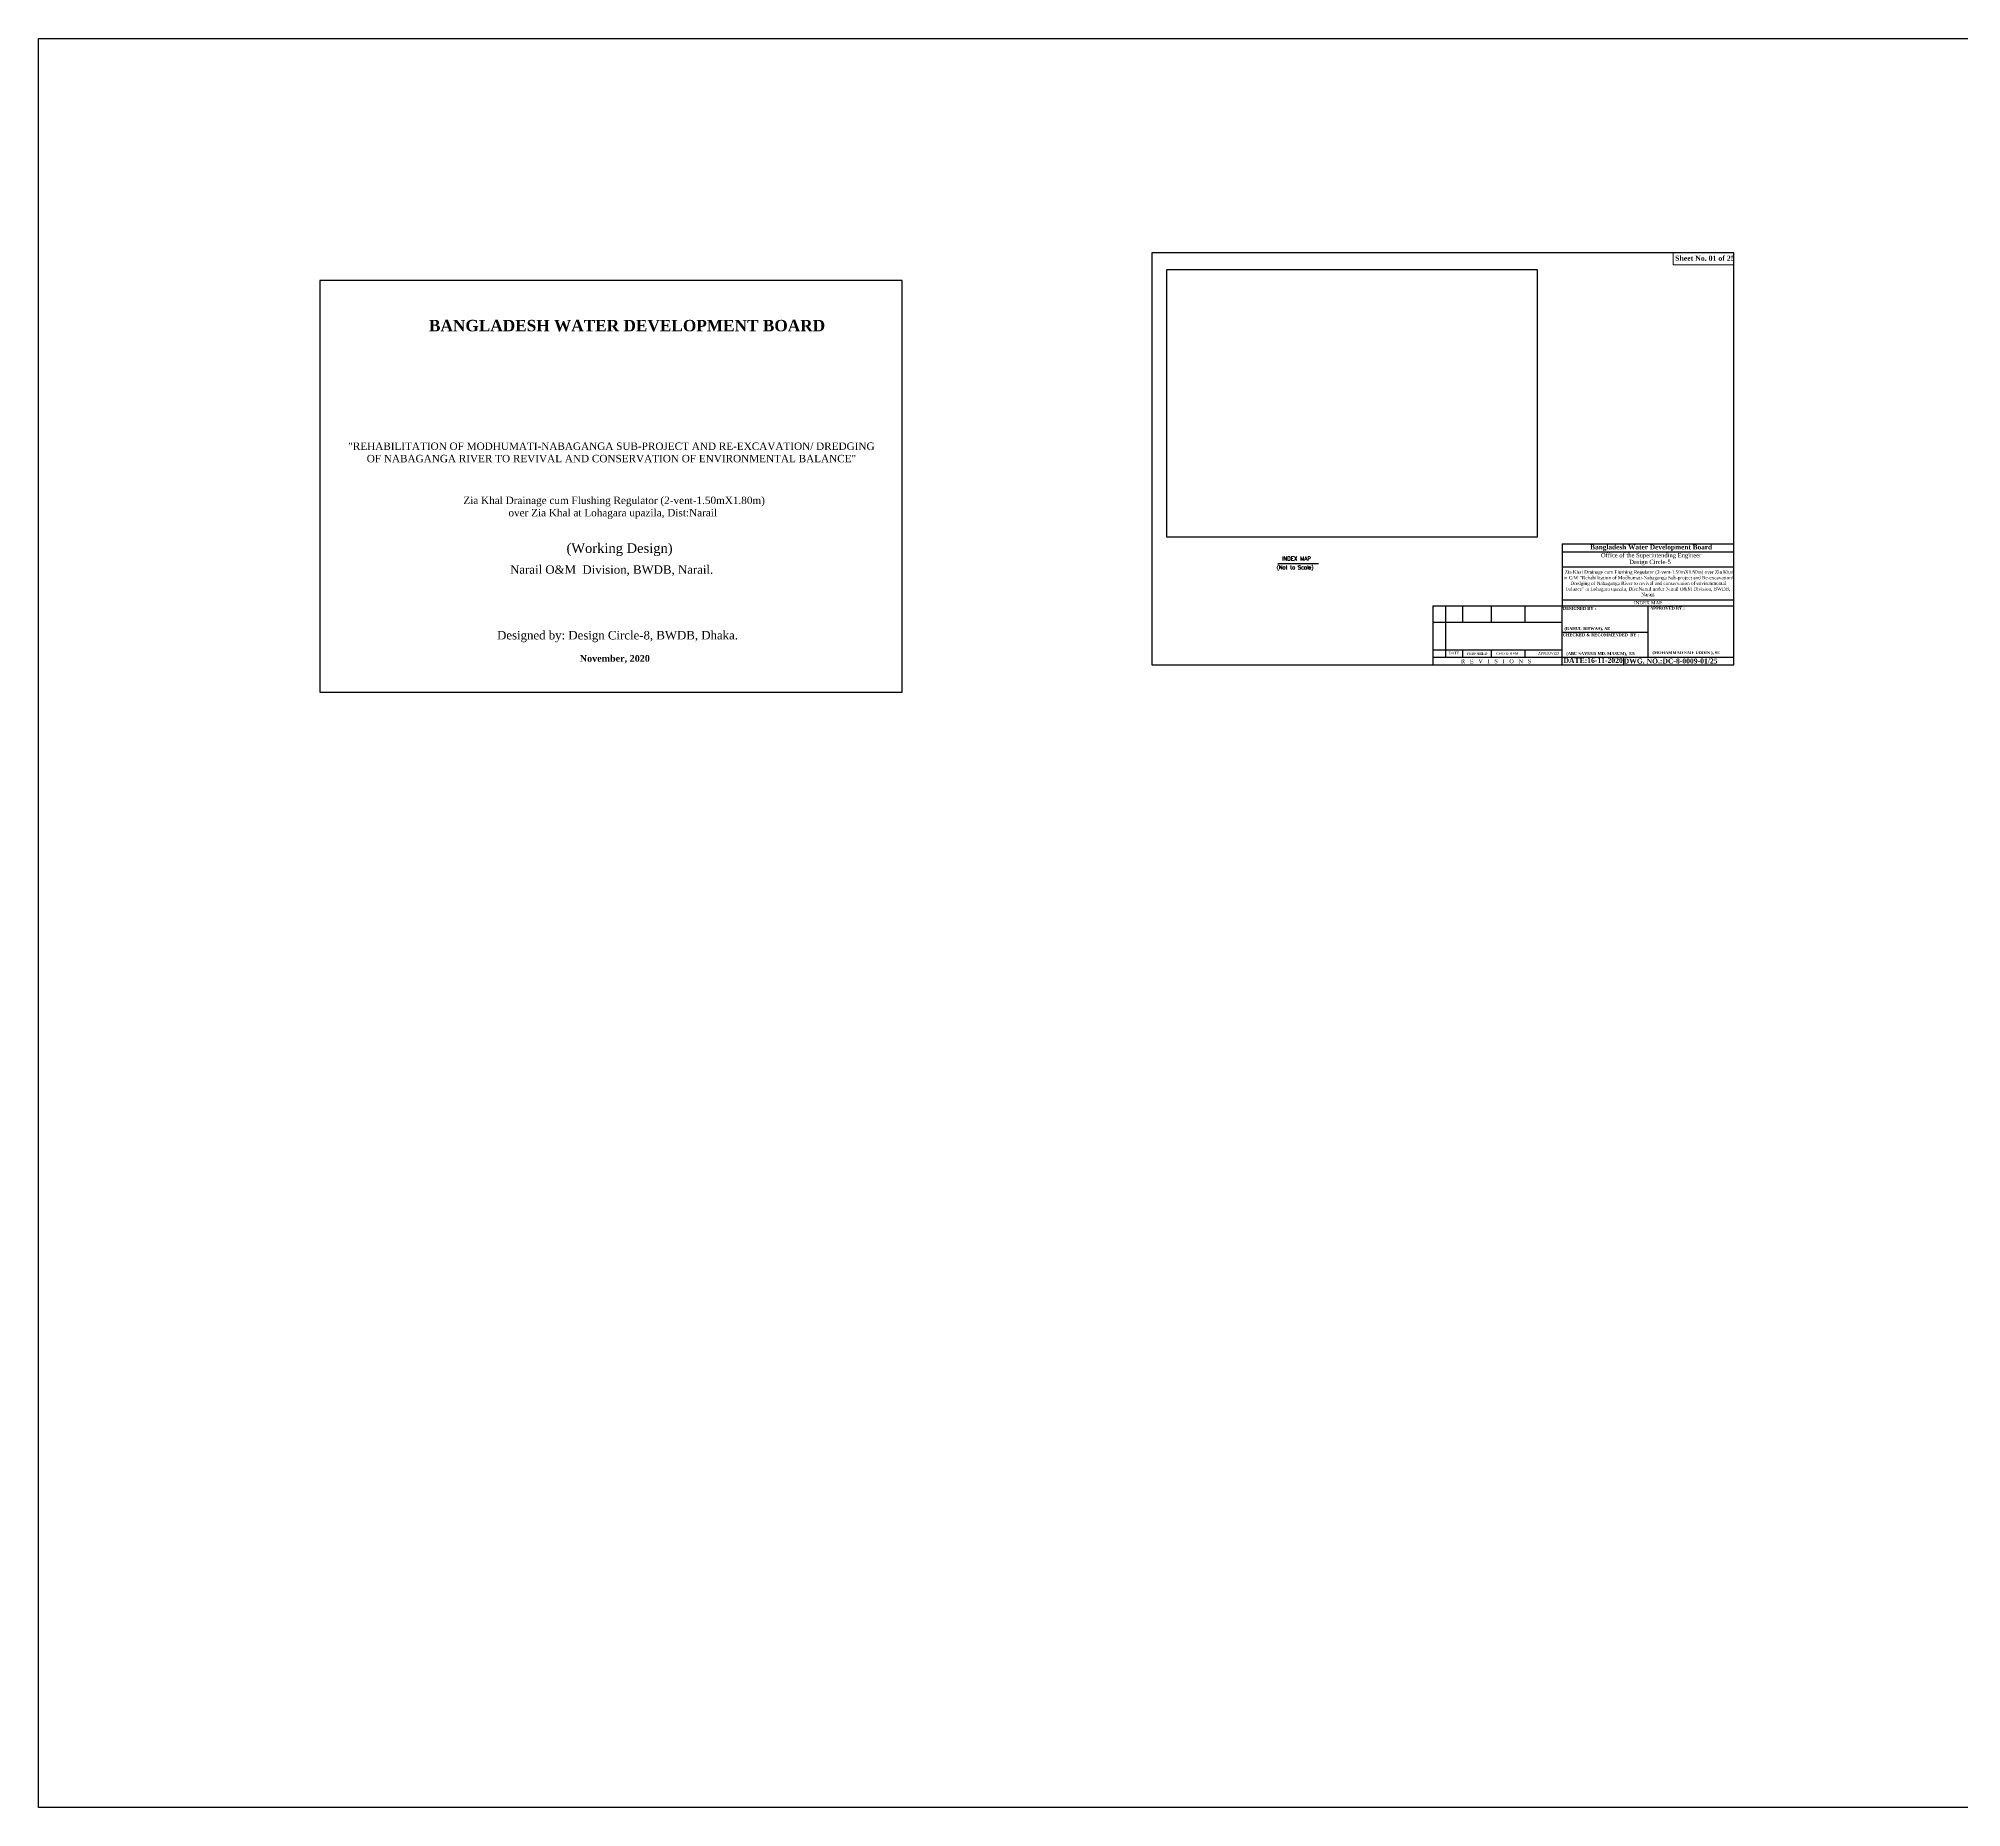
# Model space of a CAD drawing. Extents: x -358915 to 1258323, y -1667244 to -305611.
# Drawn here: x -358915 to -159046, y -1585493 to -1401691 of the extents above; entities that cross this region are included whole.
import ezdxf

# ---------------------------------------------------------------- set-up
doc = ezdxf.new("R2010")
doc.units = 0
doc.header["$LTSCALE"] = 300
doc.header["$MEASUREMENT"] = 0
doc.linetypes.add('ACAD_ISO02W100', pattern=[15, 12, -3])
doc.layers.get('0').update_dxf_attribs({"linetype": 'CONTINUOUS'})
doc.layers.add('Left Bank Profile', color=7, linetype='CONTINUOUS', lineweight=25)
doc.layers.add('LINE', color=7, linetype='CONTINUOUS')
doc.styles.add('BIG', font='ROMANT.SHX')
picture_1 = doc.add_image_def('image3.jpg', size_in_pixel=(2925, 2115))

msp = doc.modelspace()

# ---------------------------------------------------------------- linework, layer by layer
at = {"layer": 'Left Bank Profile'}
msp.add_lwpolyline([(-213409.2, -1466757.9), (-182709.9, -1466757.9)], dxfattribs=at)
msp.add_lwpolyline([(-213409.2, -1466757.9), (-182709.9, -1466757.9)], dxfattribs=at)
at = {"layer": 'LINE'}
for p, q in [((-200567.8, -1454195.2), (-182709.9, -1454195.2)), ((-200567.8, -1454195.2), (-200567.8, -1460764.9)), ((-200567.8, -1455041.9), (-182709.9, -1455041.9)), ((-230103.2, -1456228), (-225889.2, -1456228)), ((-200567.8, -1456588.4), (-182709.9, -1456588.4)), ((-213994.2, -1460622.9), (-200949.8, -1460622.9)), ((-213994.2, -1460622.9), (-213994.2, -1466757.9)), ((-213065.8, -1460622.9), (-200567.8, -1460622.9)), ((-212676.8, -1460622.9), (-212676.8, -1465965.4)), ((-212676.8, -1460622.9), (-212676.8, -1465965.4)), ((-212676.8, -1460622.9), (-212676.8, -1465965.4)), ((-212676.8, -1460622.9), (-212676.8, -1465965.4)), ((-210900.9, -1460622.9), (-210900.9, -1462336.3)), ((-207909, -1462336.3), (-207909, -1460622.8)), ((-204410.2, -1462336.3), (-204410.2, -1460622.9)), ((-200567.8, -1460009.6), (-182709.9, -1460009.6)), ((-200567.8, -1460622.9), (-182709.9, -1460622.9)), ((-200567.8, -1466757.9), (-200567.8, -1460764.9)), ((-191638.9, -1460622.9), (-191638.9, -1465965.4)), ((-213994.2, -1462336.3), (-200949.8, -1462336.3)), ((-213065.8, -1462336.3), (-200567.8, -1462336.3)), ((-200567.8, -1463358.2), (-191638.9, -1463358.2)), ((-213994.2, -1465220.4), (-200949.8, -1465220.4)), ((-213994.2, -1465965.4), (-200949.8, -1465965.4)), ((-213065.8, -1465220.4), (-200567.8, -1465220.4)), ((-213065.8, -1465220.4), (-200949.8, -1465220.4)), ((-213065.8, -1465220.4), (-200949.8, -1465220.4)), ((-213065.8, -1465965.4), (-200567.8, -1465965.4)), ((-213065.8, -1465965.4), (-200949.8, -1465965.4)), ((-213065.8, -1465965.4), (-200949.8, -1465965.4)), ((-210900.9, -1465220.4), (-210900.9, -1465965.4)), ((-207909, -1465965.4), (-207909, -1465220.4)), ((-204410.2, -1465965.4), (-204410.2, -1465220.4)), ((-200567.8, -1465965.4), (-182709.9, -1465965.4)), ((-197217.2, -1465965.4), (-182709.9, -1465965.4)), ((-197217.2, -1465965.4), (-182709.9, -1465965.4)), ((-197217.2, -1465965.4), (-182709.9, -1465965.4))]:
    msp.add_line(p, q, dxfattribs=at)
at = {"layer": 'LINE', "lineweight": 9}
msp.add_line((-182709.9, -1454195.2), (-182709.9, -1466757.9), dxfattribs=at)
at = {"layer": 'LINE', "color": 7, "lineweight": 9}
for p, q in [((-199973.6, -1466757.9), (-213994.2, -1466757.9)), ((-182709.9, -1466757.9), (-199973.6, -1466757.9)), ((-194185.3, -1465965.4), (-194185.3, -1466757.9)), ((-186394, -1466757.9), (-185186.6, -1466757.9))]:
    msp.add_line(p, q, dxfattribs=at)
at = {"layer": 'LINE', "color": 3, "ltscale": 0.5}
msp.add_lwpolyline([(-358915.3, -1401691), (1178498.8, -1401691), (1178498.8, -1585492.7), (-358915.3, -1585492.7)], close=True, dxfattribs=at)
at = {"layer": 'LINE'}
for points in [[(-243215.1, -1466757.9), (-182709.9, -1466757.9), (-182709.9, -1423972), (-243215.1, -1423972)], [(-329658.9, -1469622.9), (-269153.7, -1469622.9), (-269153.7, -1426837.1), (-329658.9, -1426837.1)], [(-329658.9, -1469622.9), (-269153.7, -1469622.9), (-269153.7, -1426837.1), (-329658.9, -1426837.1)]]:
    msp.add_lwpolyline(points, close=True, dxfattribs=at)
at = {"layer": 'LINE', "lineweight": 9}
msp.add_lwpolyline([(-182709.9, -1423972), (-189004.4, -1423972), (-189004.4, -1425206.8), (-182709.9, -1425206.8)], close=True, dxfattribs=at)

# ---------------------------------------------------------------- texts
at = {"linetype": 'ACAD_ISO02W100'}
for s, insert, char_height, width, attachment_point in [('{\\fTimes New Roman|b1|i0|c0|p18;BANGLADESH WATER DEVELOPMENT BOARD}', (-318329.8, -1430930.1), 1186.463, 67327.86, 1), ('{\\fTimes New Roman|b0|i0|c0|p18;"REHABILITATION OF MODHUMATI-NABAGANGA SUB-PROJECT AND \\fTimes New Roman Greek|b0|i0|c0|p18;RE-EXCAVATION/ DREDGING OF NABAGANGA RIVER TO REVIVAL AND CONSERVATION OF ENVIRONMENTAL BALANCE\\fTimes New Roman|b0|i0|c0|p18;"}', (-299366, -1445741.6), 770.2731, 54707.524, 8), ('{\\fTimes New Roman Greek|b0|i0|c0|p18; Zia Khal Drainage cum Flushing Regulator (2-vent-1.50mX1.80m) \\Pover Zia Khal at Lohagara upazila, Dist:Narail }', (-299231.2, -1451599.9), 770.2731, 54707.524, 8), ('\\pi3.439e+004;{\\fTimes New Roman TUR|b0|i0|c0|p18;\\C7;Designed by: Design Circle-8, BWDB, Dhaka.}', (-345638.8, -1463248.8), 882.875, 62340.611, 1), ('{\\fTimes New Roman|b1|i0|c0|p18;November, 2020}', (-302652.2, -1465754.5), 694.263, 62340.611, 1)]:
    msp.add_mtext(s, dxfattribs=dict(at, insert=insert, char_height=char_height, width=width, attachment_point=attachment_point))
at = {"color": 7, "linetype": 'ByBlock', "lineweight": 9}
for s, insert, char_height, width, attachment_point in [('{\\fTimes New Roman|b0|i0|c0|p18;\\C256;(Working Design)}', (-298521.2, -1454142.7), 1000, 33477.103, 2), ('{\\fTimes New Roman|b0|i0|c0|p18;\\C256;Narail O&M  Division, BWDB, Narail.}', (-309898.2, -1456429.9), 882.875, 31712.592, 1)]:
    msp.add_mtext(s, dxfattribs=dict(at, insert=insert, char_height=char_height, width=width, attachment_point=attachment_point))
at = {"layer": 'LINE', "style": 'BIG'}
for s, height, p in [('(Not to Scale)', 394.012, (-230228.3, -1456841.8)), ('INDEX MAP', 414.75, (-229667.2, -1455942.2))]:
    msp.add_text(s, height=height, dxfattribs=at).set_placement(p)
at = {"layer": 'LINE', "color": 7, "lineweight": 9}
for s, insert, char_height, width, attachment_point in [('{\\fTimes New Roman|b1|i0|c0|p18;Sheet No. 01 of 25}', (-188814.7, -1424259), 530.099, 19040.97, 1), ('{\\fTimes New Roman|b1|i0|c0|p18;Bangladesh Water Development Board}', (-197647.1, -1454283.6), 497.518, 17870.688, 1), ('{\\fTimes New Roman Greek|b0|i0|c0|p18;\\C256; Zia Khal Drainage cum Flushing Regulator (2-vent-1.50mX1.80m) over Zia Khal in C/W "Reh\\fTimes New Roman|b0|i0|c0|p18;abilitation of Modhumati-Nabaganga Sub-project and Re-e\\fTimes New Roman Greek|b0|i0|c0|p18;xcavation/ Dredging of Nabaganga River to revival and conservation of environmental balance" at\\fTimes New Roman|b0|i0|c0|p18; \\fTimes New Roman Greek|b0|i0|c0|p18;Lohagara upazila, Dist:Narail under Narail O&M Division, BWDB, Narail.}', (-191598.5, -1459645.3), 350, 17603.811, 8), ('{\\fTimes New Roman|b0|i0|c0|p18;Office of the Superintending Engineer}', (-196519.5, -1455158.4), 445.231, 15992.551, 1), ('{\\fTimes New Roman|b0|i0|c0|p18;Design Circle-5}', (-193582.6, -1455854.6), 445.231, 15992.551, 1), ('{\\fTimes New Roman|b0|i0|c0|p18;INDEX MAP}', (-191630.7, -1460493.5), 344.164, 14684.12, 8)]:
    msp.add_mtext(s, dxfattribs=dict(at, insert=insert, char_height=char_height, width=width, attachment_point=attachment_point))
at = {"layer": 'LINE', "color": 7, "lineweight": 9, "attachment_point": 1}
for s, insert, char_height in [('{\\fTimes New Roman|b1|i0|c0|p18;DESIGNED BY :}', (-200472.1, -1460761.6), 302.878), ('{\\fTimes New Roman|b1|i0|c0|p18;APPROVED BY :}', (-191412.5, -1460742), 302.878), ('{\\fTimes New Roman|b1|i0|c0|p18;\\C0;(RAHUL BISWAS), AE}', (-200318, -1462849.7), 302.878), ('{\\fTimes New Roman|b1|i0|c0|p18;CHECKED & RECOMMENDED  BY :}', (-200497, -1463498.8), 302.878), ('{\\fTimes New Roman|b0|i0|c0|p18;DATE }', (-212351.2, -1465408.6), 272.59), ('{\\fTimes New Roman|b0|i0|c0|p18;R   E   V   I   S   I   O   N   S}', (-211072.9, -1466183), 425.922), ('{\\fTimes New Roman|b0|i0|c0|p18;PREPARED\\fTimes New Roman|b1|i0|c0|p18; }', (-210455.7, -1465462.2), 272.59), ('{\\fTimes New Roman|b0|i0|c0|p18;CHD & REM }', (-207407.6, -1465456.4), 272.59), ('{\\fTimes New Roman|b0|i0|c0|p18;APPROVED}', (-203069.9, -1465433), 272.59), ('{\\fTimes New Roman|b1|i0|c0|p18;DATE:16-11-2020}', (-200414.4, -1466053.8), 518.96), ('{\\fTimes New Roman|b1|i0|c0|p18;\\C0;(ABU SAYEED MD. MASUM),  EE  }', (-200119.7, -1465452.1), 302.878), ('{\\fTimes New Roman|b0|i0|c0|p18; \\fTimes New Roman|b1|i0|c0|p18;DWG. NO.:DC-8-0009-01/25}', (-194358.8, -1466112.6), 518.96), ('{\\fTimes New Roman|b1|i0|c0|p18;\\C0;(MOHAMMAD SAIF UDDIN ), SE}', (-191172.6, -1465351.9), 302.878)]:
    msp.add_mtext(s, dxfattribs=dict(at, insert=insert, char_height=char_height))

# ---------------------------------------------------------------- pictures from other files: only their frames are drawn
at = {"layer": 'LINE', "color": 3, "ltscale": 0.5}
image = msp.add_image(picture_1, insert=(-241628.4, -1453496), size_in_units=(38467.5, 27815), dxfattribs=at)
image.dxf.flags = 7

doc.saveas('drawing.dxf')
